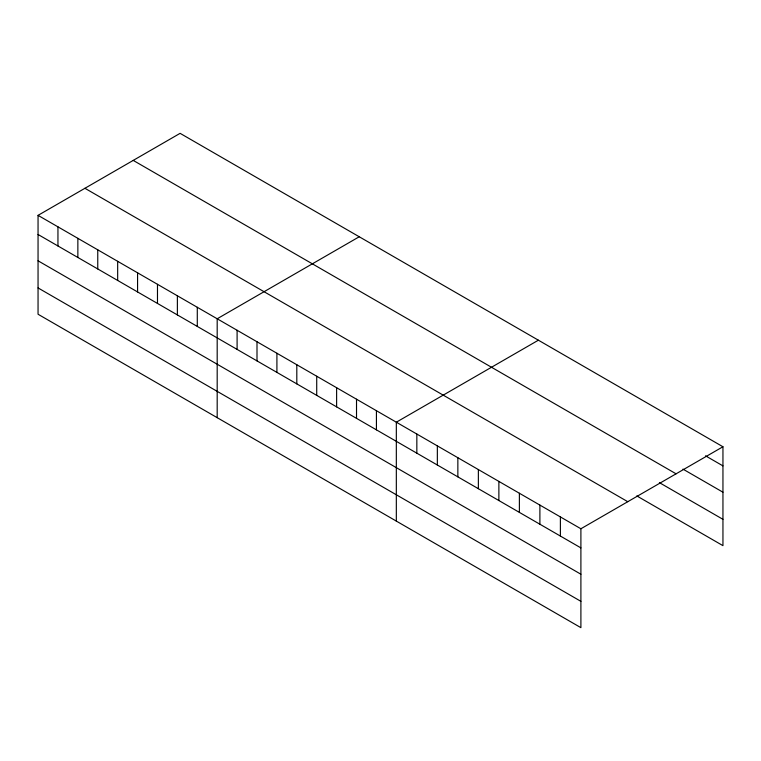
<?xml version="1.0" encoding="UTF-8"?>
<svg xmlns="http://www.w3.org/2000/svg" width="761" height="761" viewBox="0 0 761 761"><rect width="100%" height="100%" fill="white"/><g stroke="black" fill="none" stroke-linecap="round" stroke-linejoin="round"><path stroke-width="1.14" d="M38.05 215.353L580.9 528.762L580.9 627.663L38.05 314.245L38.05 215.353L180.1 133.337L722.95 446.755L722.95 545.647L636.814 495.925M359.24 236.766L217.189 318.773L217.189 417.675M538.379 340.196L396.329 422.203L396.329 521.104M580.9 528.762L722.95 446.755M705.523 455.82L722.95 465.884M682.959 469.118L722.95 492.205M133.223 160.4L676.072 473.818M659.378 482.626L722.95 519.325M84.928 188.29L627.777 501.699M38.05 234.483L580.9 547.901M38.05 260.804L580.9 574.222M38.05 287.924L580.9 601.342M560.391 516.919L560.391 536.058M539.891 505.085L539.891 524.215M519.383 493.242L519.383 512.372M498.874 481.399L498.874 500.538M478.365 469.566L478.365 488.695M457.856 457.722L457.856 476.852M437.347 445.879L437.347 465.019M416.838 434.046L416.838 453.175M376.429 410.712L376.429 429.841M356.519 399.221L356.519 418.35M336.619 387.73L336.619 406.859M316.719 376.238L316.719 395.368M296.809 364.747L296.809 383.877M276.909 353.247L276.909 372.386M256.999 341.756L256.999 360.895M237.099 330.264L237.099 349.404M197.289 307.282L197.289 326.421M177.38 295.791L177.38 314.93M157.479 284.3L157.479 303.43M137.57 272.809L137.57 291.939M117.67 261.318L117.67 280.448M97.76 249.827L97.76 268.956M77.86 238.336L77.86 257.465M57.95 226.845L57.95 245.974"/></g></svg>
